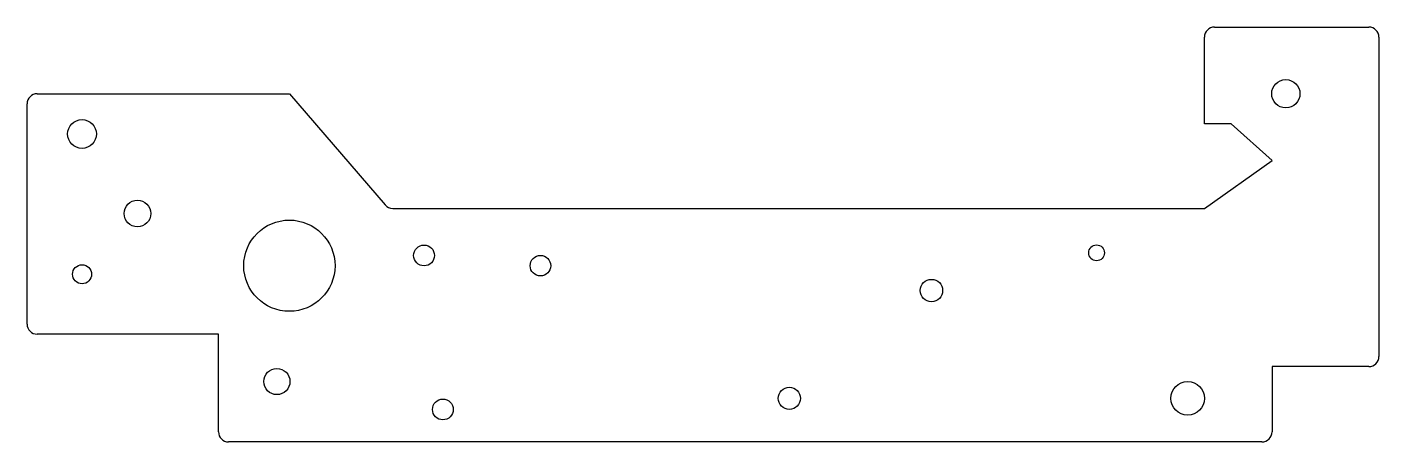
# Model space of a CAD drawing. Header units: millimetres. Extents: x 1 to 401, y 1 to 124.
import ezdxf

# ---------------------------------------------------------------- set-up
doc = ezdxf.new("R2010")
doc.units = ezdxf.units.MM

msp = doc.modelspace()

# ---------------------------------------------------------------- linework, layer by layer
at = {"color": 7, "linetype": 'Continuous'}
for p, q in [((349.44, 94.95), (349.44, 120.58)), ((352.44, 123.58), (398.13, 123.58)), ((401.13, 120.58), (401.13, 25.99)), ((0.78, 35.61), (0.78, 100.82)), ((3.78, 103.82), (78.47, 103.82)), ((78.47, 103.82), (106.81, 70.9)), ((357.33, 94.95), (349.44, 94.95)), ((369.47, 84.05), (357.33, 94.95)), ((349.44, 69.86), (369.47, 84.05)), ((109.09, 69.86), (349.44, 69.86)), ((57.47, 32.61), (3.78, 32.61)), ((57.47, 3.69), (57.47, 32.61)), ((398.13, 22.99), (369.47, 22.99)), ((369.47, 22.99), (369.47, 3.69)), ((366.47, 0.69), (60.47, 0.69))]:
    msp.add_line(p, q, dxfattribs=at)
for centre, radius in [((373.55, 103.82), 4.19), ((17.07, 91.91), 4.27), ((33.47, 68.34), 3.95), ((78.47, 52.89), 13.51), ((118.35, 55.93), 3.08), ((317.51, 56.69), 2.34), ((17.07, 50.35), 2.81), ((152.81, 52.89), 3.04), ((268.61, 45.54), 3.3), ((74.77, 18.58), 3.88), ((226.55, 13.61), 3.29), ((344.47, 13.61), 4.97), ((123.93, 10.32), 3.08)]:
    msp.add_circle(centre, radius, dxfattribs=at)
for centre, start, end in [((352.44, 120.58), 90, 180), ((398.13, 120.58), 0, 90), ((3.78, 100.82), 90, 180), ((109.09, 72.86), 220.7305, 270), ((3.78, 35.61), 180, 270), ((398.13, 25.99), 270, 0), ((60.47, 3.69), 180, 270), ((366.47, 3.69), 270, 0)]:
    msp.add_arc(centre, 3, start, end, dxfattribs=at)

doc.saveas('drawing.dxf')
